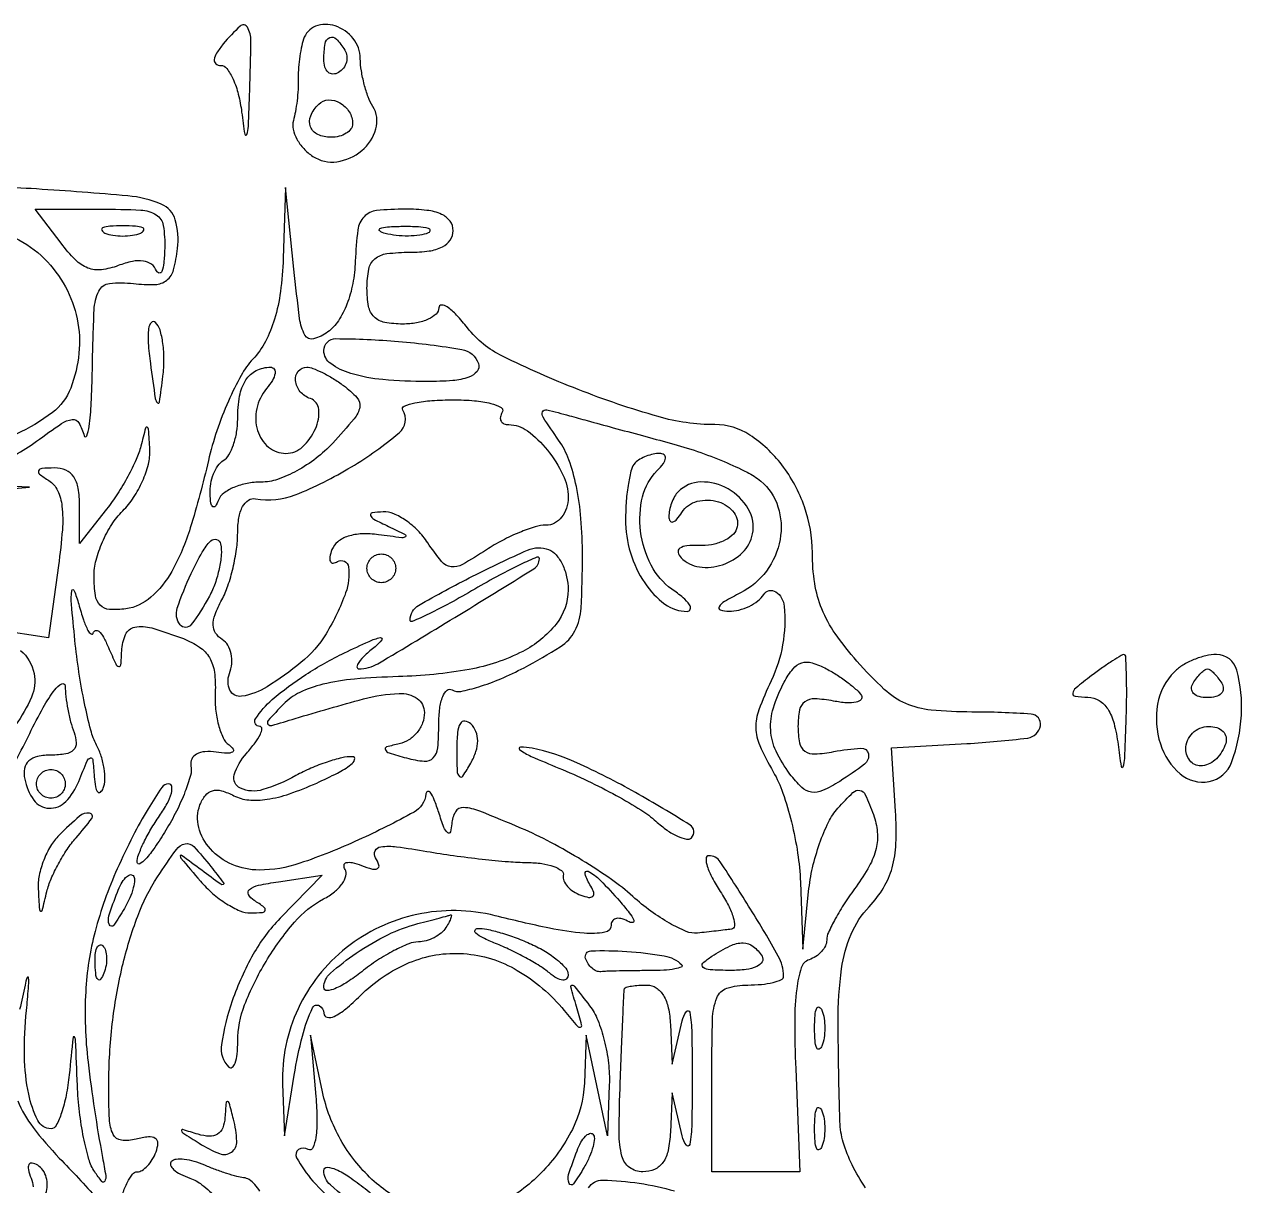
# Model space of a CAD drawing. Extents: x 21 to 741, y 101 to 447.
# Drawn here: x 655.2 to 739.9, y 359 to 439.9 of the extents above; entities that cross this region are included whole.
import ezdxf

# ---------------------------------------------------------------- set-up
doc = ezdxf.new("R2010")
doc.units = 0

msp = doc.modelspace()

# ---------------------------------------------------------------- linework, layer by layer
for points in [[(669, 438.5, 0.03059), (668.534814, 437.864077, 0.112259), (668.366337, 437.397938, 0.259327), (668.479424, 437.11825, 0.171422), (668.814197, 437, -0.23758), (669.249396, 436.78084, -0.053787), (669.680652, 436.045313, -0.044577), (670.044873, 434.994788, -0.030303), (670.276604, 433.75, 0.007658), (670.49197, 432.208172, 0.771397), (670.628407, 432.194126, 0.079275), (670.744871, 432.765572, 0.002289), (670.839963, 435.25, 0.005474), (670.918986, 438.725869, 0.132501), (670.679496, 439.657241, 0.484282), (670.169345, 439.73625, 0.032446)], [(674.580876, 438.823907, 0.027557), (674.425535, 438.208727, 0.01551), (674.301858, 437.448273, 0.015444), (674.224367, 436.67063, 0.024327), (674.211093, 436, -0.022359), (674.200437, 435.32803, -0.014086), (674.130868, 434.546102, -0.01414), (674.018773, 433.779454, -0.025088), (673.877193, 433.156942, 0.124331), (673.861393, 432.558623, 0.069675), (674.119351, 431.873535, 0.062577), (674.59738, 431.209895, 0.059886), (675.231236, 430.673893, 0.183218), (676.902362, 430.300372, 0.138953), (678.633028, 431.070444, 0.149733), (679.620581, 432.581891, 0.211853), (679.405539, 434.152842, -0.049307), (679.083976, 434.810051, -0.025327), (678.807636, 435.685181, -0.024902), (678.612202, 436.623124, -0.034231), (678.537214, 437.480924, 0.164239), (678.040309, 438.866531, 0.144403), (676.779867, 439.755134, 0.176606), (675.421166, 439.724748, 0.227925)], [(677.457295, 438.069098, -0.108373), (677.598899, 437.665803, -0.099685), (677.565079, 437.22714, -0.095498), (677.360589, 436.820631, -0.090427), (677.016312, 436.510081, -0.136093), (676.63036, 436.397824, -0.190788), (676.298542, 436.524436, -0.140899), (676.074611, 436.890269, -0.067432), (676, 437.440983, -0.039415), (676.085158, 438.519563, -0.25701), (676.407182, 438.933879, -0.315493), (676.86686, 438.838655, -0.050477)], [(678, 432.940983, -0.156819), (677.8846, 432.582093, -0.097386), (677.559375, 432.276414, -0.079459), (677.073598, 432.070066, -0.06085), (676.5, 432, -0.103624), (675.575357, 432.193711, -0.202875), (675.067517, 432.730754, -0.1934), (675.086489, 433.491235, -0.094876), (675.63948, 434.306147, -0.191124), (676.316568, 434.598585, -0.139481), (677.119339, 434.396031, -0.123736), (677.764316, 433.769921, -0.139398)], [(664.921053, 424.25, -0.016954), (664.859241, 423.263957, -0.063574), (664.722037, 422.660287, -0.353913), (664.542874, 422.552886, -0.267216), (664.354415, 422.699913, 0.137122), (663.996971, 423.16182, 0.126235), (663.440396, 423.389642, 0.087434), (662.669356, 423.361067, 0.037981), (661.682354, 423.069331, -0.061445), (660.514906, 422.782913, -0.122923), (659.578293, 422.902289, -0.103228), (658.702222, 423.472661, -0.035441), (657.702307, 424.619417), (655.90663, 427), (660.453315, 427, -0.011703), (663.259095, 426.934317, -0.126911), (664.332449, 426.603132, -0.220611), (664.822721, 425.862554, -0.044832)], [(656.545455, 423.545455, -0.070638), (658.008699, 421.597934, -0.075737), (658.829212, 419.364897, -0.074945), (658.952329, 416.968605, -0.067133), (658.378819, 414.544802, -0.13943), (657.105281, 412.84668, -0.055446), (654.583236, 411.336728, -0.055049), (651.726801, 410.394258, -0.114146), (649.392296, 410.437676, -0.08856), (648.058939, 411.037221, -0.166379), (647.359796, 411.972654, -0.070794), (647.06094, 413.705923, -0.007348), (647, 417.852385, -0.009108), (647.048445, 420.511545, -0.013113), (647.195833, 422.860805, -0.008849), (647.40258, 424.793316, -0.166802), (647.666667, 425.333333, -0.181789), (649.275721, 426.063013, -0.066298), (651.813048, 425.894526, -0.061793), (654.484189, 425.002998, -0.085163)], [(660.75, 425.337719, 0.057986), (661.320008, 425.181385, 0.037979), (662, 425.12966, 0.037979), (662.679992, 425.181385, 0.057986), (663.25, 425.337719, 0.174857), (663.459382, 425.525001, 0.447206), (663.398438, 425.693942, 0.078554), (662.89144, 425.810911, 0.017491), (662, 425.842105, 0.017491), (661.10856, 425.810911, 0.078554), (660.601562, 425.693942, 0.447206), (660.540618, 425.525001, 0.174857)], [(683.269032, 425.344063, -0.06278), (682.671085, 425.185595, -0.030339), (681.880008, 425.127736, -0.029507), (681.036634, 425.167106, -0.037336), (680.269032, 425.307009, -0.087174), (679.883358, 425.48334, -0.597527), (679.900903, 425.643467, -0.080377), (680.431793, 425.764444, -0.012823), (681.5, 425.805051, -0.014395), (682.580113, 425.787295, -0.052471), (683.257153, 425.684921, -0.333666), (683.386009, 425.52287, -0.31318)], [(663.920906, 416.249093, 0.001592), (664.264317, 413.82568, 0.16175), (664.415089, 413.524909, 0.619159), (664.560602, 413.573677, 0.00364), (664.798177, 415.371822, 0.030966), (664.870617, 416.535547, 0.034474), (664.793442, 417.657745, 0.03685), (664.593334, 418.590865, 0.125777), (664.279084, 419.120916, 0.435813), (663.991074, 419.110373, 0.148104), (663.799741, 418.67979, 0.04841), (663.772378, 417.679069, 0.017045)], [(686.754731, 416.25, -0.250827), (686.658969, 415.702561, -0.143731), (686.099103, 415.302359, -0.065273), (684.96555, 415.066984, -0.018596), (683.165121, 415, -0.021833), (680.109976, 415.13347, -0.051391), (677.871514, 415.563991, -0.080721), (676.473032, 416.246088, -0.243634), (676, 417.159248, -0.416025), (676.832508, 417.986626, -0.019543), (681.196167, 417.788981, -0.01977), (685.596933, 417.241011, -0.279193)], [(672.010569, 414.512735, 0.119535), (671.326057, 413.112826, 0.127621), (671.38243, 411.590973, 0.147642), (672.142928, 410.440425, 0.175151), (673.361626, 410, 0.18987), (674.5125, 410.453378, 0.100825), (675.415373, 411.720002, 0.124386), (675.64643, 413.059562, 0.301779), (675.057229, 413.814257, -0.139044), (674.353388, 414.293786, -0.14686), (674.024482, 415.06148, -0.201741), (674.216995, 415.718582, -0.225631), (674.80887, 416, -0.094351), (675.23224, 415.919392, -0.021966), (675.895954, 415.622824, -0.021896), (676.6421, 415.207491, -0.019918), (677.37372, 414.715997, -0.049245), (678.305061, 413.882887, -0.236949), (678.494024, 413.218966, -0.1288), (678.107699, 412.40727, -0.01175), (676.612599, 410.715997, -0.04165), (675.451666, 409.655675, -0.039451), (674.110645, 408.780866, -0.041972), (672.772503, 408.190868, -0.083033), (671.631082, 408, 0.047146), (670.650957, 407.907377, 0.052567), (669.742425, 407.632812, 0.059558), (669.033356, 407.229184, 0.138577), (668.662281, 406.75, -0.043159), (668.445828, 406.323664, -0.441201), (668.272383, 406.291436, -0.202031), (668.136518, 406.526115, -0.019863), (668.078947, 407.190983, -0.055139), (668.123, 407.883646, -0.051513), (668.316941, 408.566787, -0.055294), (668.622719, 409.140022, -0.104558), (669, 409.5, 0.124636), (669.384172, 409.896801, 0.047126), (669.70625, 410.604567, 0.042976), (669.926077, 411.476473, 0.040291), (670, 412.39235, -0.0425), (670.136186, 413.991649, -0.099203), (670.5661, 415.107824, -0.135624), (671.289371, 415.762659, -0.117075), (672.289111, 416, -0.249468), (672.538676, 415.867219, -0.196997), (672.601548, 415.563116, -0.090538), (672.418168, 415.084259, -0.03662)], [(688.415723, 412.863636, 0.091286), (688.2873, 412.534006, 0.169925), (688.328861, 412.253693, 0.175584), (688.534079, 412.066559, 0.098243), (688.869554, 412, -0.162221), (690.163536, 411.568831, -0.061082), (691.557933, 410.229407, -0.059736), (692.640369, 408.518754, -0.111668), (693, 406.928571, -0.077418), (692.884765, 406.188791, -0.091064), (692.550995, 405.564062, -0.101715), (692.052646, 405.147914, -0.123883), (691.464817, 405, 0.074233), (690.698338, 404.885573, 0.02381), (689.612, 404.496398, 0.023163), (688.427584, 403.941792, 0.023953), (687.313144, 403.28561, -0.016304), (685.649062, 402.271217, -0.1605), (684.854731, 402.113054, -0.192738), (684.195268, 402.475503, -0.025332), (683.226356, 403.78561, 0.047787), (682.543263, 404.627505, 0.047111), (681.709723, 405.328877, 0.051144), (680.857882, 405.79773, 0.111483), (680.128028, 405.929715, 0.024514), (679.356976, 405.858449, 0.477288), (679.249647, 405.678986, 0.187432), (679.475354, 405.422785, 0.009301), (680.5, 404.91586, -0.005562), (681.656002, 404.354671, -0.542497), (681.673357, 404.202555, -0.206157), (681.418621, 404.128298, -0.002906), (679.8001, 404.337896, 0.042087), (678.643362, 404.396327, 0.069245), (677.6798, 404.229017, 0.088548), (676.971591, 403.854147, 0.136062), (676.561555, 403.299813, 0.041554), (676.414899, 402.796157, 0.159206), (676.452047, 402.47589, 0.314928), (676.639996, 402.365927, 0.118742), (676.945159, 402.466106, -0.545704), (677.717143, 402.097467, -0.118899), (677.516353, 400.28732, -0.050656), (676.149341, 397.445687, -0.084146), (674.405836, 395.447787, -0.03106), (672.055534, 393.758179, -0.10191), (670.273795, 393.091447, -0.335421), (669.463984, 393.525791, -0.202097), (669.426881, 394.67005, 0.069736), (669.586598, 395.361018, 0.073654), (669.54546, 396.055964, 0.081483), (669.316551, 396.648289, 0.12206), (668.930624, 397.042876, -0.108672), (668.467548, 397.491969, -0.143978), (668.295903, 398.050326, -0.095687), (668.429088, 398.788344, -0.030525), (668.896755, 399.807085, 0.041536), (669.319842, 400.784876, 0.023356), (669.675922, 402.029535, 0.023172), (669.91982, 403.328495, 0.034831), (670, 404.478095, -0.04068), (670.084642, 405.516701, -0.080868), (670.34677, 406.297187, -0.124231), (670.750715, 406.746213, -0.197668), (671.25, 406.847788, 0.143598), (674.003467, 407.111941, 0.040296), (677.912681, 409.055758, 0.038925), (681.235266, 411.426758, 0.37263), (681.491153, 413.014315, -0.464716), (681.581246, 413.289428, -0.045986), (682.340116, 413.517842, -0.033087), (683.515465, 413.676659, -0.017042), (685, 413.727273, -0.020698), (686.478154, 413.666056, -0.041241), (687.632529, 413.47358, -0.066551), (688.330628, 413.194299, -0.426011)], [(700.110471, 410.714582, -0.017057), (701.999518, 410.137547, -0.01658), (703.863079, 409.42815, -0.016737), (705.457451, 408.696247, -0.057286), (706.411029, 408.07384, -0.144501), (707.608926, 406.288827, -0.121422), (707.751457, 404.006868, -0.114339), (706.805668, 401.812636, -0.117992), (705, 400.287913, 0.012715), (703.891863, 399.694325, 0.12249), (703.507745, 399.328535, 0.501508), (703.594458, 399.100682, 0.067284), (704.190983, 399.014742, 0.062779), (704.892069, 399.096914, 0.051919), (705.600124, 399.35202, 0.05392), (706.209239, 399.731611, 0.088277), (706.613486, 400.183624, -0.425092), (707.451334, 400.365118, -0.227242), (708.046886, 399.356386, -0.064725), (707.932243, 396.68168, -0.067878), (707.134479, 394.170953, 0.021135), (706.277626, 392.149596, 0.095589), (706.064311, 390.892414, 0.100401), (706.339472, 389.677078, 0.024565), (707.277093, 387.839913, -0.0473), (707.950519, 386.357846, -0.02257), (708.543276, 384.348249, -0.022142), (708.977695, 382.17644, -0.029297), (709.168103, 380.16896), (709.336206, 375.5), (709.741947, 379.5, -0.031494), (710.017413, 381.163996, -0.027655), (710.508171, 382.855868, -0.02866), (711.124674, 384.334937, -0.070756), (711.780607, 385.307212, -0.015114), (712.828467, 386.398712, -0.243501), (713.301411, 386.543904, -0.248413), (713.687, 386.240416, -0.015677), (714.248001, 384.858626, -0.066622), (714.520581, 383.646883, -0.081248), (714.434836, 382.489069, -0.067936), (713.957916, 381.265729, -0.032323), (713.041238, 379.841907, 0.015206), (712.259708, 378.714677, 0.018437), (711.599614, 377.61084, 0.017263), (711.116703, 376.654381, 0.108683), (711, 376.123826, -0.113716), (710.908653, 375.727373, -0.069776), (710.63979, 375.327762, -0.064219), (710.242561, 374.985666, -0.065331), (709.773754, 374.757918, 0.241727), (709.224111, 374.196377, 0.044498), (708.910224, 372.733745, 0.030678), (708.77254, 370.484069, 0.010149), (708.840417, 367.174585), (709.133327, 360), (706.066664, 360), (703, 360), (703, 366.5, -0.006367), (703.052512, 370.623539, -0.085635), (703.346154, 372.1, -0.226921), (704.059174, 372.774088, -0.077921), (705.5, 373, 0.023171), (706.458108, 373.044425, 0.037044), (707.265625, 373.180317, 0.04273), (707.84436, 373.376083, 0.298197), (708, 373.613845, 0.128919), (707.631863, 375.017895, 0.010705), (705.696136, 378.289641, 0.007511), (703.588404, 381.573034, 0.251375), (702.792806, 382, 0.412133), (702.59897, 381.807537, 0.079292), (702.681505, 381.265625, 0.045448), (703.022435, 380.459764, 0.022248), (703.591957, 379.5, -0.025014), (704.158832, 378.532546, -0.048188), (704.494742, 377.700491, -0.07761), (704.572579, 377.116441, -0.369513), (704.36501, 376.88465, -0.003352), (703.930553, 376.829677, -0.001216), (703.313472, 376.757317, -0.001206), (702.637694, 376.681392, -0.001437), (702, 376.613157, -0.125308), (701.22791, 376.72637, -0.030311), (700.059375, 377.298805, -0.029217), (698.758623, 378.140892, -0.025409), (697.5, 379.16654, 0.031219), (696.012884, 380.349925, 0.0153), (693.985937, 381.675407, 0.015116), (691.788022, 382.92891, 0.021213), (689.75, 383.902496, 0.006163), (686.859258, 385.093839, 0.07875), (685.719033, 385.350508, 0.281369), (685.158708, 385.055716, 0.120541), (684.90032, 384.214463, -0.054412), (684.805415, 383.650751, -0.550434), (684.618486, 383.595186, -0.123946), (684.35885, 383.969255, -0.012544), (684, 385, 0.01571), (683.68411, 385.889179, 0.058591), (683.405267, 386.412183, 0.35089), (683.224068, 386.466057, 0.282742), (683.09968, 386.296794, -0.251961), (682.277499, 385.031702, -0.018162), (678.41537, 383.096401, -0.024731), (674.331878, 381.471307, -0.082512), (671.495326, 381, -0.101673), (669.626762, 381.383933, -0.107223), (668.101323, 382.470491, -0.121303), (667.286743, 383.972934, -0.156713), (667.373288, 385.530389, -0.074246), (667.751773, 386.19974, -0.161816), (668.237061, 386.522632, -0.138072), (668.87594, 386.517417, -0.048606), (669.735163, 386.174523, 0.098824), (670.764981, 385.878577, 0.05876), (672.045158, 385.922833, 0.045), (673.606329, 386.307989, 0.022473), (675.5, 387.057235, 0.013661), (676.94034, 387.751253, 0.039112), (677.884375, 388.335933, 0.156524), (678.141232, 388.690029, 0.502323), (678, 388.890401, 0.064486), (677.256593, 388.813573, 0.022573), (676.22105, 388.519257, 0.021979), (675.09834, 388.088957, 0.023954), (674.050384, 387.572549, -0.051821), (671.757258, 386.597074, -0.182587), (670.18516, 386.695524, -0.377895), (669.762861, 387.629982, -0.109788), (670.611816, 389.123555, 0.021521), (671.209951, 389.844551, 0.048371), (671.58277, 390.448794, 0.102884), (671.683594, 390.841824, 0.427772), (671.532543, 391, -0.597759), (671.244877, 391.535116, -0.068111), (672.408528, 392.861075, -0.035839), (674.737809, 394.605635, -0.029948), (677.433102, 396.117931, -0.006529), (679.141566, 396.918866, -0.056844), (679.938413, 397.175662, -0.695606), (680.032537, 397.023322, -0.059193), (679.55887, 396.544843, 0.01907), (678.867983, 395.950597, 0.047647), (678.425979, 395.453798, 0.127973), (678.302441, 395.142069, 0.450641), (678.42806, 395, 0.134273), (679.756784, 395.363375, 0.003439), (685.12182, 398.585008, 0.002188), (690.609668, 401.964988, 0.259178), (691, 402.667425, 0.537008), (690.833602, 402.777678, 0.009706), (689.678125, 402.261854, 0.014581), (688.226326, 401.527237, 0.008123), (686.5, 400.552868, -0.007544), (684.773725, 399.57589, -0.013475), (683.321875, 398.832971, -0.008316), (682.156035, 398.299156, -0.540975), (682, 398.401167, -0.2694), (682.594425, 399.424334, -0.011894), (686.353765, 401.450811, -0.013492), (690.182095, 403.270117, -0.198303), (691.64283, 403.306817, -0.124722), (692.16237, 402.940155, -0.064228), (692.601331, 402.269843, -0.057703), (692.899067, 401.417941, -0.055293), (693, 400.508021, -0.169947), (692.162725, 398.115821, -0.106511), (689.843163, 396.219966, -0.074133), (686.114411, 394.963558, -0.037771), (681.184321, 394.461422, 0.015067), (678.136699, 394.29019, 0.037343), (675.930844, 393.932151, 0.052128), (674.325704, 393.364855, 0.09083), (673.184321, 392.541283, 0.0057), (672.116236, 391.402074, 0.373226), (672.109393, 391.152016, 0.298727), (672.376251, 391.068545, 0.004581), (674, 391.547065, -0.008415), (678.758947, 392.909953, -0.05389), (681.232825, 393.295019, -0.162247), (682.484121, 392.942032, -0.24847), (683, 391.968013, -0.090537), (682.867963, 391.244808, -0.078688), (682.485937, 390.574819, -0.079213), (681.918468, 390.059335, -0.093871), (681.25, 389.782884, 0.017861), (680.365739, 389.565868, 0.47271), (680.280285, 389.369928, 0.202915), (680.534962, 389.156067, 0.007726), (681.75, 388.80318, 0.042283), (682.989833, 388.57412, 0.230242), (683.612239, 388.80444, 0.170555), (683.92712, 389.498483, 0.022019), (684, 391.152637, -0.030105), (684.066138, 392.25011, -0.063203), (684.274394, 393.077363, -0.12091), (684.580314, 393.511814, -0.328676), (684.934109, 393.540723, 0.190394), (685.526397, 393.434602, 0.025041), (686.788179, 393.75553, 0.026187), (688.308721, 394.313154, 0.019159), (689.934109, 395.082673, 0.022176), (692.456088, 396.542887, 0.130961), (693.4776, 397.658985, 0.107811), (693.906779, 399.23454, 0.012789), (694, 402.878461, 0.02045), (693.894226, 405.463577, 0.030444), (693.572416, 407.704102, 0.03553), (693.052335, 409.550537, 0.066454), (692.339074, 410.926292, -0.005529), (691.252895, 412.51411, -0.256578), (691.220052, 412.892515, -0.362964), (691.511031, 413.036209, -0.008589), (693.089074, 412.625136, 0.001193), (694.32476, 412.283652, 0.000391), (696.146116, 411.786521, 0.00039), (698.168523, 411.237908, 0.000441)], [(697.666667, 409.333333, 0.132593), (697.407501, 408.882521, 0.022505), (697.195833, 407.904315, 0.02321), (697.048866, 406.702508, 0.018821), (697, 405.404762, 0.072686), (697.339541, 403.081419, 0.075234), (698.328899, 400.982164, 0.086678), (699.737014, 399.511066, 0.159929), (701.293935, 399, 0.331459), (701.501653, 399.154696, 0.227127), (701.454022, 399.457282, 0.066737), (701.001396, 399.956904, 0.022609), (700.222506, 400.556704, -0.121894), (698.774011, 402.21761, -0.088024), (698.047174, 404.575583, -0.090171), (698.183385, 406.986154, -0.138143), (699.2, 408.8, 0.034565), (699.628433, 409.292148, 0.127989), (699.784633, 409.669355, 0.284978), (699.681052, 409.903037, 0.150708), (699.366667, 410, 0.054831), (698.92216, 409.951107, 0.038674), (698.441042, 409.804167, 0.039129), (697.997245, 409.588723, 0.063896)], [(700.666667, 407.333333, 0.067486), (700.41235, 406.999234, 0.039908), (700.200331, 406.544271, 0.039195), (700.058438, 406.047015, 0.053488), (700.015313, 405.583333, 0.13359), (700.097904, 405.295833, 0.353695), (700.285733, 405.228221, 0.136012), (700.571831, 405.42596, 0.032811), (700.914388, 405.895717, -0.191928), (701.97319, 406.662981, -0.135706), (703.457575, 406.630427, -0.159861), (704.55759, 405.863684, -0.249916), (704.731949, 404.749474, -0.136522), (704.404869, 404.27742, -0.06862), (703.784294, 403.891397, -0.060205), (702.98254, 403.644106, -0.054281), (702.115851, 403.58294, 0.030422), (701.256122, 403.563311, 0.127753), (700.772682, 403.393506, 0.308818), (700.658506, 403.107504, 0.142496), (700.86084, 402.73916, 0.162627), (702.138477, 402.101427, 0.115805), (703.744037, 402.246394, 0.113696), (705.139745, 403.096454, 0.152945), (705.83691, 404.391656, 0.180855), (705.541291, 406.139066, 0.132793), (704.13351, 407.535427, 0.1364), (702.244443, 408.010065, 0.192432)], [(668.028048, 400.052407, -0.039448), (666.764467, 398.082137, -0.489785), (665.996649, 398.07384, -0.252517), (665.793284, 399.217211, -0.0314), (666.766179, 401.642823, -0.016322), (667.527847, 403.117104, -0.068754), (668.126549, 403.90991, -0.280079), (668.532175, 404.009405, -0.27426), (668.813231, 403.69523, -0.069275), (668.855703, 402.939389, -0.032536), (668.711792, 401.969105, -0.031462), (668.425441, 400.954982, -0.038343)], [(681, 402, -0.099038), (680.923658, 401.618362, -0.097945), (680.70625, 401.29375, -0.097945), (680.381638, 401.076342, -0.099038), (680, 401, -0.099038), (679.618362, 401.076342, -0.097945), (679.29375, 401.29375, -0.097945), (679.076342, 401.618362, -0.099038), (679, 402, -0.099038), (679.076342, 402.381638, -0.097945), (679.29375, 402.70625, -0.097945), (679.618362, 402.923658, -0.099038), (680, 403, -0.099038), (680.381638, 402.923658, -0.097945), (680.70625, 402.70625, -0.097945), (680.923658, 402.381638, -0.099038)], [(729.44113, 394.531803, 0.008425), (728.332382, 393.663437, 0.182351), (728.126945, 393.311842, 0.427709), (728.288284, 393.095268, 0.025843), (729.186642, 393.031803, -0.134434), (729.953426, 392.806222, -0.113065), (730.558143, 392.20972, -0.077974), (730.997962, 391.201729, -0.033094), (731.276604, 389.75, 0.007658), (731.49197, 388.208172, 0.771397), (731.628407, 388.194126, 0.079275), (731.744871, 388.765572, 0.002289), (731.839963, 391.25, 0.00609), (731.879128, 393.071358, 0.010161), (731.862258, 394.604688, 0.004092), (731.811647, 395.885097, 0.400313), (731.69113, 396, 0.139019), (731.494895, 395.944364, 0.006405), (730.902783, 395.568717, 0.01023), (730.207269, 395.094307, 0.007123)], [(735.2, 394.8, 0.154983), (734.033307, 392.547341, 0.119875), (734.222889, 389.773953, 0.140722), (735.604532, 387.694591, 0.227295), (737.619827, 387.163388, 0.263644), (739.185205, 388.494862, 0.073045), (739.86535, 391.772963, 0.080116), (739.545965, 394.919963, 0.339668), (738.139552, 396, 0.058031), (737.385641, 395.912204, 0.038948), (736.558493, 395.6475, 0.039072), (735.786586, 395.259583, 0.060477)], [(713.414044, 393.139079, -0.334761), (713.388354, 392.862124, -0.161428), (713.059645, 392.677335, -0.067549), (712.382644, 392.638604, -0.027792), (711.469738, 392.761034, 0.034352), (710.171088, 392.917895, 0.16933), (709.473632, 392.714353, 0.193416), (709.107136, 392.141629, 0.046819), (709, 391, 0.046913), (709.107693, 389.854735, 0.195212), (709.476372, 389.283435, 0.168508), (710.179673, 389.082526, 0.033327), (711.5, 389.244751, -0.029972), (713.379053, 389.488419, -0.377851), (713.902574, 389.087533, -0.285583), (713.629934, 388.366703, -0.023653), (711.90831, 387.174811, -0.032187), (710.717838, 386.533858, -0.144849), (709.943706, 386.423307, -0.156119), (709.266914, 386.754911, -0.039222), (708.440113, 387.684264, -0.052188), (707.476212, 389.276428, -0.094762), (707.09937, 390.745259, -0.091903), (707.286187, 392.280285, -0.046784), (708.041987, 394.078454, -0.045784), (708.655783, 395.009403, -0.148781), (709.258818, 395.422844, -0.151989), (709.981615, 395.425686, -0.048453), (710.986294, 395.007335, -0.020735), (711.753082, 394.55511, -0.020395), (712.484152, 394.038573, -0.020771), (713.086214, 393.534106, -0.069678)], [(738.5, 394, -0.146489), (738.602013, 393.620597, -0.191582), (738.461189, 393.29375, -0.134005), (738.074636, 393.072951, -0.063222), (737.5, 393, -0.063222), (736.925364, 393.072951, -0.134005), (736.538811, 393.29375, -0.191582), (736.397987, 393.620597, -0.146489), (736.5, 394, -0.025622), (736.764631, 394.382847, -0.032351), (737.048689, 394.70625, -0.033983), (737.313296, 394.937141, -0.163822), (737.5, 395, -0.163822), (737.686704, 394.937141, -0.033983), (737.951311, 394.70625, -0.032351), (738.235369, 394.382847, -0.025622)], [(685.25, 389.42267, 0.007027), (685.271652, 387.88215, 0.191617), (685.429411, 387.51593, 0.474606), (685.678854, 387.541173, 0.018373), (686.228625, 388.444046, 0.047509), (686.588339, 389.259915, 0.080249), (686.707249, 389.996026, 0.096256), (686.582879, 390.636078, 0.100728), (686.228625, 391.171375, 0.170425), (685.819727, 391.367783, 0.301349), (685.5, 391.203275, 0.104874), (685.302897, 390.568839, 0.023063)], [(738.770833, 389.8125, -0.113253), (738.122932, 388.749304, -0.165501), (737.153639, 388.257027, -0.244413), (736.346973, 388.540134, -0.190724), (736, 389.416667, -0.099038), (736.120875, 390.020927, -0.097945), (736.465104, 390.534896, -0.097945), (736.979073, 390.879125, -0.099038), (737.583333, 391, -0.077096), (738.158616, 390.910766, -0.119977), (738.585286, 390.651172, -0.144529), (738.795817, 390.264262, -0.134046)], [(692.361046, 388.094912, -0.014628), (694.361083, 387.208697, -0.013699), (696.350841, 386.188561, -0.013815), (698.065916, 385.186489, -0.04482), (699.117177, 384.393956, 0.029932), (699.884799, 383.778629, 0.045578), (700.623716, 383.350853, 0.056478), (701.235381, 383.147577, 0.253588), (701.584636, 383.251303, 0.480689), (701.48674, 384.131531, 0.013119), (697.686799, 386.397146, 0.02122), (693.601981, 388.466792, 0.056638), (690.5, 389.47201, 0.048073), (689.681772, 389.557539, 0.726295), (689.622514, 389.380245, 0.055967), (690.426887, 388.914092, 0.006391)], [(658, 387, -0.099038), (657.923658, 386.618362, -0.097945), (657.70625, 386.29375, -0.097945), (657.381638, 386.076342, -0.099038), (657, 386, -0.099038), (656.618362, 386.076342, -0.097945), (656.29375, 386.29375, -0.097945), (656.076342, 386.618362, -0.099038), (656, 387, -0.099038), (656.076342, 387.381638, -0.097945), (656.29375, 387.70625, -0.097945), (656.618362, 387.923658, -0.099038), (657, 388, -0.099038), (657.381638, 387.923658, -0.097945), (657.70625, 387.70625, -0.097945), (657.923658, 387.381638, -0.099038)], [(657.571429, 383.428571, 0.061869), (656.9783, 382.667196, 0.04203), (656.495683, 381.678795, 0.04214), (656.186641, 380.627806, 0.063825), (656.116001, 379.678571, 0.001816), (656.19754, 378.245305, 0.315519), (656.288098, 378.131405, 0.426026), (656.394578, 378.192043, 0.00217), (656.719239, 379.5, -0.041702), (657.017288, 380.392453, -0.023089), (657.519176, 381.426563, -0.022881), (658.128315, 382.434125, -0.033989), (658.758225, 383.25, 0.023237), (659.84345, 384.594856, 0.563946), (659.691935, 384.958813, 0.219389), (658.997786, 384.757259, 0.01772)], [(662.122073, 378.325003, -0.022794), (661.370907, 377.158973, -0.582659), (661.068872, 377.189955, -0.18392), (661.038161, 377.807875, -0.013074), (661.623539, 379.461341, -0.033338), (661.896209, 380.051117, -0.064271), (662.201425, 380.471425, -0.109577), (662.487156, 380.665262, -0.299281), (662.715202, 380.618131, -0.217548), (662.826923, 380.318576, -0.045448), (662.734072, 379.751423, -0.039963), (662.494276, 379.058111, -0.028467)], [(684.5, 377, -0.081273), (684.167202, 376.617298, -0.05344), (683.679839, 376.29375, -0.052356), (683.121289, 376.074101, -0.067616), (682.575842, 376, 0.097228), (681.902744, 375.867863, 0.024121), (680.879402, 375.39118, 0.023752), (679.739461, 374.720737, 0.021846), (678.634859, 373.92742, -0.02124), (677.622912, 373.198786, -0.045343), (676.77399, 372.744946, -0.086034), (676.210323, 372.613753, -0.431019), (676, 372.81241, -0.214941), (676.451565, 373.814319, -0.03144), (678.255697, 375.217579, -0.035045), (680.455363, 376.500906, -0.052379), (682.541681, 377.270556, 0.001662), (683.31428, 377.469543, 0.002207), (684.015518, 377.655949, 0.001563), (684.60214, 377.816634, 0.02216), (684.809017, 377.883999, -0.515828), (684.872259, 377.841347, -0.090566), (684.845713, 377.672175, -0.038234), (684.716232, 377.376466, -0.016108)], [(690.452947, 375.839485, -0.029143), (691.428067, 375.32462, -0.03768), (692.251803, 374.737304, -0.041417), (692.83415, 374.164082, -0.179519), (693, 373.71704, -0.188514), (692.889809, 373.435164, -0.233459), (692.629896, 373.335313, -0.112018), (692.21462, 373.470641, -0.038669), (691.696131, 373.837226, 0.033831), (691.026037, 374.320777, 0.013829), (690.056722, 374.888447, 0.013609), (688.978223, 375.442984, 0.016935), (687.946131, 375.896284, -0.017252), (687.078934, 376.277819, -0.062034), (686.571917, 376.60487, -0.327134), (686.521781, 376.80826, -0.289588), (686.702947, 376.936614, -0.066349), (687.332062, 376.886266, -0.018067), (688.300725, 376.640479, -0.017944), (689.389546, 376.27904, -0.017785)], [(660.683114, 373.8125, -0.054073), (660.461564, 373.395823, -0.470617), (660.279315, 373.37858, -0.168741), (660.137993, 373.670344, -0.018894), (660.078947, 374.416667, -0.028489), (660.089945, 375.112848, -0.077125), (660.200665, 375.592839, -0.208169), (660.385309, 375.77538, -0.296942), (660.604167, 375.729167, -0.126455), (660.797407, 375.402231, -0.060344), (660.876576, 374.916927, -0.05415), (660.839148, 374.359369, -0.051402)], [(700.916667, 374.406015, -0.543201), (700.885605, 374.250282, -0.050086), (700.427604, 374.119267, -0.030312), (699.661663, 374.028523, -0.01433), (698.666667, 374, 0.002559), (697.592545, 373.994502, 0.002968), (696.570365, 373.977969, 0.002646), (695.705353, 373.95426, 0.017599), (695.275, 373.925, -0.128114), (694.972996, 373.971187, -0.077769), (694.665367, 374.164837, -0.069177), (694.398929, 374.471323, -0.064019), (694.217738, 374.846787, -0.501718), (694.587445, 375.377687, -0.024546), (697.078771, 375.336277, -0.025931), (699.696792, 375.027094, -0.151914)], [(706.5, 375, -0.27625), (706.505627, 374.612423, -0.157247), (706.146166, 374.28793, -0.075986), (705.383981, 374.076417, -0.031127), (704.309017, 374.015313, -0.01107), (702.883843, 374.054644, -0.149908), (702.399832, 374.229858, -0.464355), (702.383675, 374.515969, -0.046037), (703, 375, -0.030273), (704.285896, 375.724699, -0.113655), (705.182719, 375.931224, -0.167411), (705.881504, 375.690509, -0.088664)], [(700.118315, 370.25), (700.23663, 367.5), (700.936576, 370.5, -0.096352), (701.230227, 371.155231, -0.667719), (701.468668, 371.101885, -0.038635), (701.606798, 369.667453, -0.004692), (701.636523, 366.5, -0.004692), (701.606798, 363.332547, -0.038635), (701.468668, 361.898115, -0.667719), (701.230227, 361.844769, -0.096352), (700.936576, 362.5), (700.23663, 365.5), (700.118315, 362.75, -0.039565), (699.963366, 361.487124, -0.10242), (699.603365, 360.648072, -0.138809), (699.019423, 360.170515, -0.102773), (698.198619, 360, -0.159988), (697.275178, 360.30324, -0.174244), (696.75016, 361.08534, -0.062925), (696.553577, 362.708969, -0.007935), (696.628176, 366.25, -0.000914), (696.721783, 368.663745, -0.001436), (696.811968, 370.7375, -0.00035), (696.897379, 372.552107, -0.05679), (696.929557, 372.75, -0.270296), (697.031142, 372.848144, -0.020584), (697.419932, 372.926562, -0.023857), (697.920086, 372.981884, -0.015616), (698.5, 373, -0.149677), (699.132041, 372.80646, -0.111609), (699.634204, 372.271948, -0.080629), (699.971338, 371.405295, -0.041796)], [(710.662281, 368.75, -0.174857), (710.474999, 368.540618, -0.447206), (710.306058, 368.601562, -0.078554), (710.189089, 369.10856, -0.017491), (710.157895, 370, -0.017491), (710.189089, 370.89144, -0.078554), (710.306058, 371.398438, -0.447206), (710.474999, 371.459382, -0.174857), (710.662281, 371.25, -0.057986), (710.818615, 370.679992, -0.037979), (710.87034, 370, -0.037979), (710.818615, 369.320008, -0.057986)], [(669.116001, 363.781385, -0.075825), (668.955505, 363.059442, -0.1611), (668.595518, 362.62289, -0.151887), (668.029263, 362.472073, -0.065162), (667.25, 362.60689, 0.003302), (666.174034, 362.933659, 0.539454), (666.094444, 362.866461, 0.222076), (666.186811, 362.718102, 0.001971), (667.325003, 361.983842, 0.049226), (668.733829, 361.267111, 0.252478), (669.574808, 361.370541, 0.256665), (669.941136, 362.126346, 0.050466), (669.704399, 363.671731, 0.002978), (669.40874, 364.788486, 0.288037), (669.292743, 364.8955, 0.444123), (669.194401, 364.820481, 0.003956)], [(710.662281, 361.75, -0.174857), (710.474999, 361.540618, -0.447206), (710.306058, 361.601562, -0.078554), (710.189089, 362.10856, -0.017491), (710.157895, 363, -0.017491), (710.189089, 363.89144, -0.078554), (710.306058, 364.398438, -0.447206), (710.474999, 364.459382, -0.174857), (710.662281, 364.25, -0.057986), (710.818615, 363.679992, -0.037979), (710.87034, 363, -0.037979), (710.818615, 362.320008, -0.057986)], [(694.122073, 360.325003, -0.022794), (693.370907, 359.158973, -0.582659), (693.068872, 359.189955, -0.18392), (693.038161, 359.807875, -0.013074), (693.623539, 361.461341, -0.033338), (693.896209, 362.051117, -0.064271), (694.201425, 362.471425, -0.109577), (694.487156, 362.665262, -0.299281), (694.715202, 362.618131, -0.217548), (694.826923, 362.318576, -0.045448), (694.734072, 361.751423, -0.039963), (694.494276, 361.058111, -0.028467)], [(681.399425, 356.114542, -0.365964), (680.623809, 355.996755, -0.021206), (678.480129, 357.44248, -0.023209), (676.452111, 359.089726, -0.213724), (676, 360.099111, -0.435722), (676.229938, 360.312876, -0.086428), (676.842539, 360.159517, -0.045009), (677.766571, 359.645459, -0.020943), (678.868216, 358.826058, -0.013017), (679.943634, 357.9065, -0.021582), (680.794898, 357.070051, -0.017248), (681.404086, 356.370593, -0.365162)]]:
    msp.add_lwpolyline(points, format="xyb", close=True)
for points in [[(654.483002, 409.880306, 0.035912), (655.997899, 410.840326, -0.009535), (657.737645, 412.075972, -0.121067), (658.483738, 412.354708, -0.301442), (658.953602, 412.116635, -0.065055), (659.314767, 411.228752, 0.71575), (659.495021, 411.215759, 0.069363), (659.668936, 411.864781, 0.019159), (659.808619, 413.504182, 0.007084), (659.883999, 415.821566, -0.005838), (660.009083, 419.98647, -0.101325), (660.335116, 421.297945, -0.260486), (661.087917, 421.83031, -0.055629), (662.75, 421.821566, 0.035994), (664.250737, 421.754817, 0.162239), (665.064316, 422.051045, 0.161938), (665.538407, 422.776485, 0.035825), (665.816971, 424.255686, 0.098221), (665.654632, 426.24826, 0.227332), (664.684523, 427.345079, 0.078179), (662.361472, 427.92224, 0.006169), (656, 428.401143, -0.000253), (653.07644, 428.586476, -0.000369)], [(713.707304, 358.885194, -0.038929), (712.767327, 360.474287, -0.042063), (712.150924, 362.052907, -0.064582), (711.918579, 363.5, -0.006335), (711.797124, 370.421342, -0.035026), (712.039516, 374.136789, -0.067352), (712.704009, 376.540864, -0.087729), (713.951547, 378.448424, 0.052045), (714.959287, 379.77351, 0.06944), (715.557758, 381.159793, 0.058124), (715.816526, 382.840498, 0.025334), (715.784843, 385.10154), (715.5, 389.5), (720.75, 389.80226, 0.016831), (724.99159, 390.190038, 0.333179), (725.875978, 391.044263, 0.44006), (725.237425, 391.850933, 0.018024), (721.103592, 392, -0.023089), (718.268477, 392.13099, -0.081106), (716.50589, 392.588942, -0.083432), (715.006964, 393.576429, -0.025318), (713.103592, 395.534796, -0.028151), (711.597661, 397.45825, -0.054487), (710.663797, 399.17137, -0.058854), (710.165151, 400.954682, -0.03879), (710, 403.080251, 0.084866), (709.454298, 406.272182, 0.078089), (707.873189, 409.204503, 0.085955), (705.641723, 411.278876, 0.145372), (703.213864, 412, -0.070243), (699.269889, 412.556822, -0.023023), (693.699267, 414.443448, -0.020999), (688.425669, 416.764289, -0.112397), (685.999107, 418.728265, 0.020326), (685.229891, 419.628345, 0.052509), (684.587238, 420.189801, 0.149841), (684.188553, 420.32001, 0.419556), (684, 420.134859, -0.206346), (683.813007, 419.701044, -0.082866), (683.265625, 419.333365, -0.063194), (682.457047, 419.083323, -0.043449), (681.5, 419, -0.045527), (680.231486, 419.115743, -0.152009), (679.5, 419.5, -0.152009), (679.115743, 420.231486, -0.045527), (679, 421.5, -0.047675), (679.126572, 422.824437, -0.173074), (679.55, 423.541667, -0.144586), (680.386401, 423.902765, -0.030103), (682, 424, 0.033607), (683.322075, 424.088963, 0.082504), (684.25, 424.375, 0.12651), (684.797909, 424.851045, 0.152103), (685, 425.5, 0.160311), (684.781659, 426.163487, 0.128863), (684.193672, 426.637656, 0.078013), (683.17441, 426.916043, 0.027735), (681.66203, 427, 0.026105), (679.666463, 426.89574, 0.177241), (678.793953, 426.468622, 0.162201), (678.361594, 425.55762, 0.020989), (678.187939, 423.379188, -0.03761), (678.01051, 421.812359, -0.045572), (677.603331, 420.391142, -0.051202), (677.010463, 419.230974, -0.090624), (676.27591, 418.451118, -0.092991), (675.280453, 417.971362, -0.34805), (674.685212, 418.227403, -0.092144), (674.314235, 419.381812, -0.00626), (673.918108, 422.82193), (673.336215, 428.5), (673.168108, 423.564451, -0.024498), (672.975988, 421.256003, -0.040077), (672.562908, 419.337999, -0.047675), (671.927293, 417.780717, -0.067851), (671.062128, 416.564451, 0.062597), (670.237055, 415.429868, 0.022568), (669.352262, 413.637683, 0.021971), (668.549731, 411.565675, 0.024332), (667.962575, 409.5, -0.017261), (666.701941, 404.814078, -0.052732), (665.413352, 401.788973, -0.08539), (663.959444, 399.985238, -0.145726), (662.216582, 399.180449, -0.05098), (661.080786, 399.133507, -0.185152), (660.434568, 399.427316, -0.159997), (660.094601, 400.112443, -0.035842), (660, 401.430449, -0.06412), (660.145492, 402.560316, -0.039128), (660.5875, 403.832694, -0.038653), (661.234304, 405.045829, -0.05463), (662, 406, 0.051521), (662.75685, 406.931259, 0.040581), (663.378425, 408.073438, 0.04185), (663.783747, 409.242978, 0.075511), (663.883999, 410.25, 0.002186), (663.803804, 411.683583, 0.287976), (663.705804, 411.820555, 0.452755), (663.589278, 411.762634, 0.002885), (663.263372, 410.504377, -0.043637), (662.938552, 409.570989, -0.018971), (662.354914, 408.393131, -0.018603), (661.635932, 407.180488, -0.023537), (660.879373, 406.119518), (659, 403.730283), (659, 406.365141, 0.040673), (658.901811, 407.570185, 0.106995), (658.58541, 408.372151, 0.145505), (658.037408, 408.827071, 0.103523), (657.25, 408.984687, 0.015328), (656.36619, 408.949843, 0.277605), (656.144053, 408.794048, 0.349285), (656.204863, 408.560275, 0.019874), (656.860695, 408.107257, -0.144905), (657.465102, 407.415684, -0.079686), (657.768934, 406.323794, -0.047881), (657.796294, 404.682906, -0.014416), (657.527364, 402.198963), (656.833338, 397.152787), (653.166669, 397.715155, -0.033925)], [(651.25, 407.267795), (655.5, 407.650586), (651.25, 407.825293, -0.021579)], [(654.57434, 388.664376, 0.009733), (655.522129, 390.5, -0.012407), (656.469606, 392.3112, -0.032738), (657.261897, 393.541213, -0.105439), (657.749845, 393.971775, -0.57197), (657.990857, 393.831787, 0.028536), (658.038035, 393.078362, 0.016942), (658.175617, 392.188962, 0.016927), (658.373636, 391.308437, 0.027845), (658.606989, 390.581787, -0.078733), (658.762693, 389.848628, -0.211794), (658.57649, 389.361773, -0.157653), (658.03162, 389.081321, -0.040677), (657.033665, 389, 0.050124), (656.07142, 388.903294, 0.133599), (655.46019, 388.595916, 0.167777), (655.170283, 388.073669, 0.091722), (655.176676, 387.332866, 0.108369), (655.80656, 385.873494, 0.22971), (656.863405, 385.301811, 0.214312), (658.027318, 385.763951, 0.097658), (658.937858, 387.166252, -0.004165), (659.530662, 388.610344, -0.221683), (659.746199, 388.805819, -0.472793), (659.910146, 388.697707, -0.008371), (660.015561, 387.5, 0.024546), (660.1004, 386.797169, 0.123932), (660.258819, 386.438402, 0.4305), (660.448125, 386.420301, 0.117224), (660.643801, 386.694561, 0.093301), (660.762878, 387.281197, 0.041922), (660.707993, 388.068568, 0.039569), (660.507471, 388.915478, 0.043195), (660.179989, 389.694561, -0.05732), (659.777364, 390.733415, -0.012856), (659.344705, 392.585277, -0.013172), (658.954314, 394.761955, -0.012407), (658.670117, 397, -0.003853), (658.435036, 399.499093, -0.048113), (658.4446, 400.44903, -0.78003), (658.606781, 400.471833, -0.029183), (658.936667, 399.5, 0.0133), (659.267841, 398.41206, 0.036931), (659.575928, 397.675, 0.136809), (659.798124, 397.432474, 0.527485), (659.95197, 397.5, -0.279377), (660.107626, 397.673488, -0.270473), (660.337627, 397.61875, -0.07679), (660.656052, 397.204686, -0.024112), (661, 396.5, 0.005675), (661.510599, 395.347994, 0.223503), (661.717909, 395.172505, 0.467319), (661.868926, 395.278423, 0.011173), (661.929715, 396.25, -0.095104), (662.195863, 397.387825, -0.243306), (662.837791, 397.900635, -0.12127), (664.016603, 397.847961, -0.019329), (666.22254, 397.10549, -0.058749), (667.339588, 396.52297, -0.11034), (668.032319, 395.783771, -0.101448), (668.378965, 394.77491, -0.044428), (668.435716, 393.35549, 0.036566), (668.463652, 392.20437, 0.040177), (668.66084, 391.106239, 0.043908), (668.983837, 390.209551, 0.129283), (669.398077, 389.708302, -0.086139), (669.686932, 389.413924, -0.44264), (669.64088, 389.216666, -0.142189), (669.266288, 389.130725, -0.02197), (668.5, 389.208302, 0.052702), (667.719104, 389.23918, 0.107179), (667.131549, 389.070653, 0.158058), (666.804267, 388.72933, 0.163086), (666.744796, 388.265612, -0.118187), (666.717982, 387.587265, -0.023849), (666.33281, 386.434552, -0.02395), (665.742772, 385.106381, -0.020396), (664.998534, 383.765612, -0.013148), (664.232467, 382.580431, -0.031977), (663.591251, 381.7611, -0.080129), (663.179658, 381.426281, -0.575934), (663.003738, 381.527494, -0.090983), (663.100379, 382.065202, -0.021619), (663.45838, 382.906022, -0.021533), (663.961104, 383.851223, -0.019787), (664.556704, 384.777494, 0.026416), (665.089631, 385.630949, 0.056666), (665.385835, 386.347139, 0.111837), (665.412148, 386.814843, 0.366233), (665.193268, 387, 0.248357), (664.716266, 386.747492, 0.013375), (663.763476, 385.262056, 0.018333), (662.70214, 383.350806, 0.012104), (661.618003, 381.083596, 0.040737), (660.076417, 376.731199, 0.05205), (659.42014, 372.530281, 0.042135), (659.582912, 367.637672, 0.016816), (660.593596, 361, -0.007604), (660.813643, 359.71444, -0.165371), (660.748501, 359.342662, -0.531789), (660.548961, 359.324242, -0.022609), (660.04569, 360, -0.079455), (659.641438, 360.86689, -0.020157), (659.274922, 362.38125, -0.020041), (658.992059, 364.167219, -0.019068), (658.84721, 366, 0.000432), (658.715443, 369.165579, 0.154253), (658.635577, 369.385356, 0.67673), (658.548559, 369.360923, 0.000742), (658.271532, 366.75, -0.021654), (658.057989, 365.313017, -0.033613), (657.738274, 364.101562, -0.036126), (657.369175, 363.222318, -0.282452), (657.007022, 363, -0.284915), (656.084103, 363.57237, -0.064103), (655.453276, 365.399016, -0.047712), (655.162388, 368.053679, -0.028309), (655.298759, 371.236916, 0.00491), (655.436025, 372.764823, 0.034316), (655.444389, 373.513344, 0.806921), (655.353667, 373.527563, 0.040214), (655.19739, 373, -0.00436), (654.82443, 371.3029, -0.455212)], [(654.8857, 396.281657, -0.172645), (655.827437, 394.675596, -0.148846), (655.652021, 393.044104, -0.061125), (654.52538, 391.097782, -0.061559)], [(661.998513, 358.476175, -0.041275), (662.322546, 359.274515, -0.047966), (662.678931, 359.838024, -0.231773), (663.009588, 360, 0.145156), (663.34555, 360.099633, 0.059522), (663.71427, 360.407377, 0.052106), (664.057122, 360.856255, 0.045468), (664.318193, 361.386815, 0.079381), (664.444509, 361.985385, 0.270094), (664.268143, 362.32577, 0.172357), (663.792566, 362.434011, 0.034565), (662.925182, 362.270184, -0.093379), (661.905948, 362.199171, -0.254484), (661.3346, 362.602804, -0.104478), (661.06792, 363.650877, -0.011606), (661.023857, 366.133369, -0.027155), (661.272554, 370.289954, -0.029485), (661.969931, 374.28047, -0.031806), (663.041957, 377.801388, -0.05528), (664.422833, 380.522572, -0.010464), (665.735009, 382.436602, -0.191029), (666.344984, 382.828778, -0.260937), (666.956025, 382.628584, -0.019661), (668.127555, 381.25, -0.002183), (669.015015, 380.108172, -0.490649), (668.985042, 379.99363, -0.264512), (668.81649, 380.013032, -0.001545), (667.5, 380.982767, 0.001207), (666.088441, 382.024005, 0.571872), (666.002743, 381.987182, 0.210382), (666.05112, 381.824298, 0.000732), (667.404988, 380.232767, 0.037632), (668.251715, 379.37954, 0.037333), (669.21892, 378.660373, 0.039887), (670.159364, 378.164777, 0.10409), (670.904988, 378.015313, 0.015921), (671.723542, 378.049252, 0.316167), (671.907491, 378.199753, 0.313588), (671.829002, 378.425129, 0.015775), (671.148688, 378.886944, -0.121234), (670.753224, 379.299145, -0.375742), (670.822224, 379.647664, -0.111706), (671.450881, 379.939036, -0.01645), (672.839528, 380.189756), (675.881681, 380.636249), (672.952843, 377.640563, 0.065629), (671.078896, 375.139591, 0.044953), (669.623571, 371.899257, 0.044391), (668.86768, 368.857348, 0.239486), (669.379962, 367.286705, 0.378095), (669.613402, 367.272111, 0.145029), (669.818962, 367.558699, 0.058957), (669.95932, 368.197162, 0.024272), (670.003738, 369.083333, -0.092983), (670.482248, 371.612583, -0.042564), (671.971463, 374.637436, -0.04256), (673.95375, 377.369742, -0.091931), (675.974497, 378.986351, 0.044845), (676.728839, 379.48168, 0.067226), (677.274211, 380.048757, 0.090525), (677.53918, 380.595774, 0.20899), (677.47607, 381.038719, -0.162602), (677.405252, 381.33956, -0.319788), (677.557759, 381.516913, -0.120518), (677.973982, 381.517613, -0.032063), (678.612107, 381.318607, 0.024066), (679.375309, 381.067142, 0.195071), (679.733907, 381.108615, 0.36478), (679.82799, 381.350616, 0.05626), (679.590451, 381.853647, -0.255771), (679.564826, 382.338805, -0.255047), (679.959771, 382.62274, -0.063374), (681.064319, 382.619743, -0.010452), (683.176406, 382.30011, 0.008364), (685.02716, 382.012116, 0.006857), (687.013278, 381.764707, 0.006935), (688.845616, 381.587616, 0.018135), (690.166667, 381.526524, -0.031332), (691.176655, 381.453081, -0.052765), (692.001042, 381.25076, -0.074475), (692.536093, 380.962083, -0.286356), (692.666667, 380.625, 0.149454), (692.707213, 380.252731, 0.080136), (692.957035, 379.858766, 0.067863), (693.370322, 379.503378, 0.056611), (693.889196, 379.245268, 0.043316), (694.429272, 379.100486, 0.231676), (694.714099, 379.182383, 0.294668), (694.781574, 379.433621, 0.060784), (694.580179, 379.870268, -0.061942), (694.181317, 380.740312, -0.667482), (694.392506, 380.918117, -0.079833), (695.236192, 380.294303, -0.013693), (696.595012, 378.828106, -0.013734), (697.255464, 378.032039, -0.059687), (697.573222, 377.508911, -0.458447), (697.502194, 377.35529, -0.204561), (697.25, 377.387123, 0.054979), (696.770902, 377.600654, 0.115695), (696.367188, 377.632637, 0.182992), (696.104389, 377.484502, 0.175656), (696, 377.19653, -0.366238), (695.55239, 376.667405, -0.060999), (694.114407, 376.603109, -0.032916), (691.702276, 376.950347, -0.008801), (687.921732, 377.821124, 0.114608), (682.475166, 377.906997, 0.11485), (677.553056, 375.582833, 0.116069), (674.199657, 371.348743, 0.118925), (673.125167, 366.102117), (673.250333, 362.5), (673.939927, 366.731427, -0.021814), (674.505043, 369.447044, -0.049563), (675.218831, 371.415695, -0.429922), (675.682752, 371.565249, -0.274225), (676, 371.030303, 0.357049), (676.22567, 370.75457, 0.16386), (676.718689, 370.816922, 0.061371), (677.522732, 371.335953, 0.0224), (678.524463, 372.251736, -0.096494), (681.942388, 374.555137, -0.11867), (685.726757, 375.182873, -0.115359), (689.462929, 374.020756, -0.087647), (692.736949, 371.228725, 0.003318), (693.665243, 370.118708, 0.303669), (693.859593, 370.063233, 0.401368), (693.942488, 370.216489, 0.00415), (693.579181, 371.5, -0.002948), (693.187198, 372.872224, -0.476636), (693.267529, 372.985412, -0.247093), (693.448191, 372.904633, -0.001789), (694.497546, 371.55887, -0.07075), (695.06501, 370.561834, -0.032987), (695.519985, 369.142529, -0.031854), (695.80819, 367.563875, -0.038484), (695.868359, 366.05887), (695.736718, 362.5), (695, 366), (694.263282, 369.5), (694.131641, 366.173077, -0.107373), (693.297805, 362.954199, -0.077257), (691.129111, 359.926733, -0.078708), (688.192812, 357.750155, -0.120781)], [(682.128843, 357.637739, -0.082537), (679.344324, 359.474444, -0.077574), (677.162388, 362.238993, -0.075949), (675.907088, 365.556763), (675.066193, 369.5), (675.43797, 365.249774, -0.018325), (675.519652, 363.637044, -0.03937), (675.439168, 362.395615, -0.068562), (675.226899, 361.658399, -0.454727), (674.904874, 361.558791, 0.297365), (674.242004, 361.542547, 0.381312), (674.103777, 360.976806, 0.060939), (675.242045, 359.350546, 0.034735), (676.968637, 357.679844, 0.034887)], [(654.686465, 364.94568, 0.064499), (655.753683, 363.089061, 0.02927), (657.581977, 360.957837, -0.007135), (660.231566, 358.132423, -0.127847)], [(656.639091, 358.50187, 0.083395), (656.749422, 359.046139, 0.078447), (656.679867, 359.608894, 0.081653), (656.445589, 360.10333, 0.103312), (656.079628, 360.450787, 0.085374), (655.69015, 360.607814, 0.339634), (655.471965, 360.504585, 0.178232), (655.430271, 360.162553, 0.03375), (655.618443, 359.551938, -0.062551), (655.764706, 358.958032, -0.10915)], [(671.551193, 358.648544, 0.05454), (671.200088, 359.117294, 0.060302), (670.801538, 359.451959, 0.121617), (670.416667, 359.586367, -0.042055), (669.945677, 359.6711, -0.012446), (669.242539, 359.878595, -0.012396), (668.460627, 360.15223, -0.01306), (667.706872, 360.459905, 0.033445), (666.981366, 360.722106, 0.04271), (666.284132, 360.859502, 0.048533), (665.707878, 360.866538, 0.176968), (665.381511, 360.714845, 0.298374), (665.328794, 360.461893, 0.117252), (665.541822, 360.155728, 0.066523), (666.012358, 359.836152, 0.033634), (666.674639, 359.558857, -0.08527), (667.514125, 359.100893, -0.028955), (668.556161, 358.173174, -0.027815)], [(694.423947, 358.876943, -0.264995), (695.411696, 359.41545, -0.032648), (697.953841, 359.200851, -0.032432), (700.412869, 358.665584, -0.334618)]]:
    msp.add_lwpolyline(points, format="xyb")

doc.saveas('drawing.dxf')
